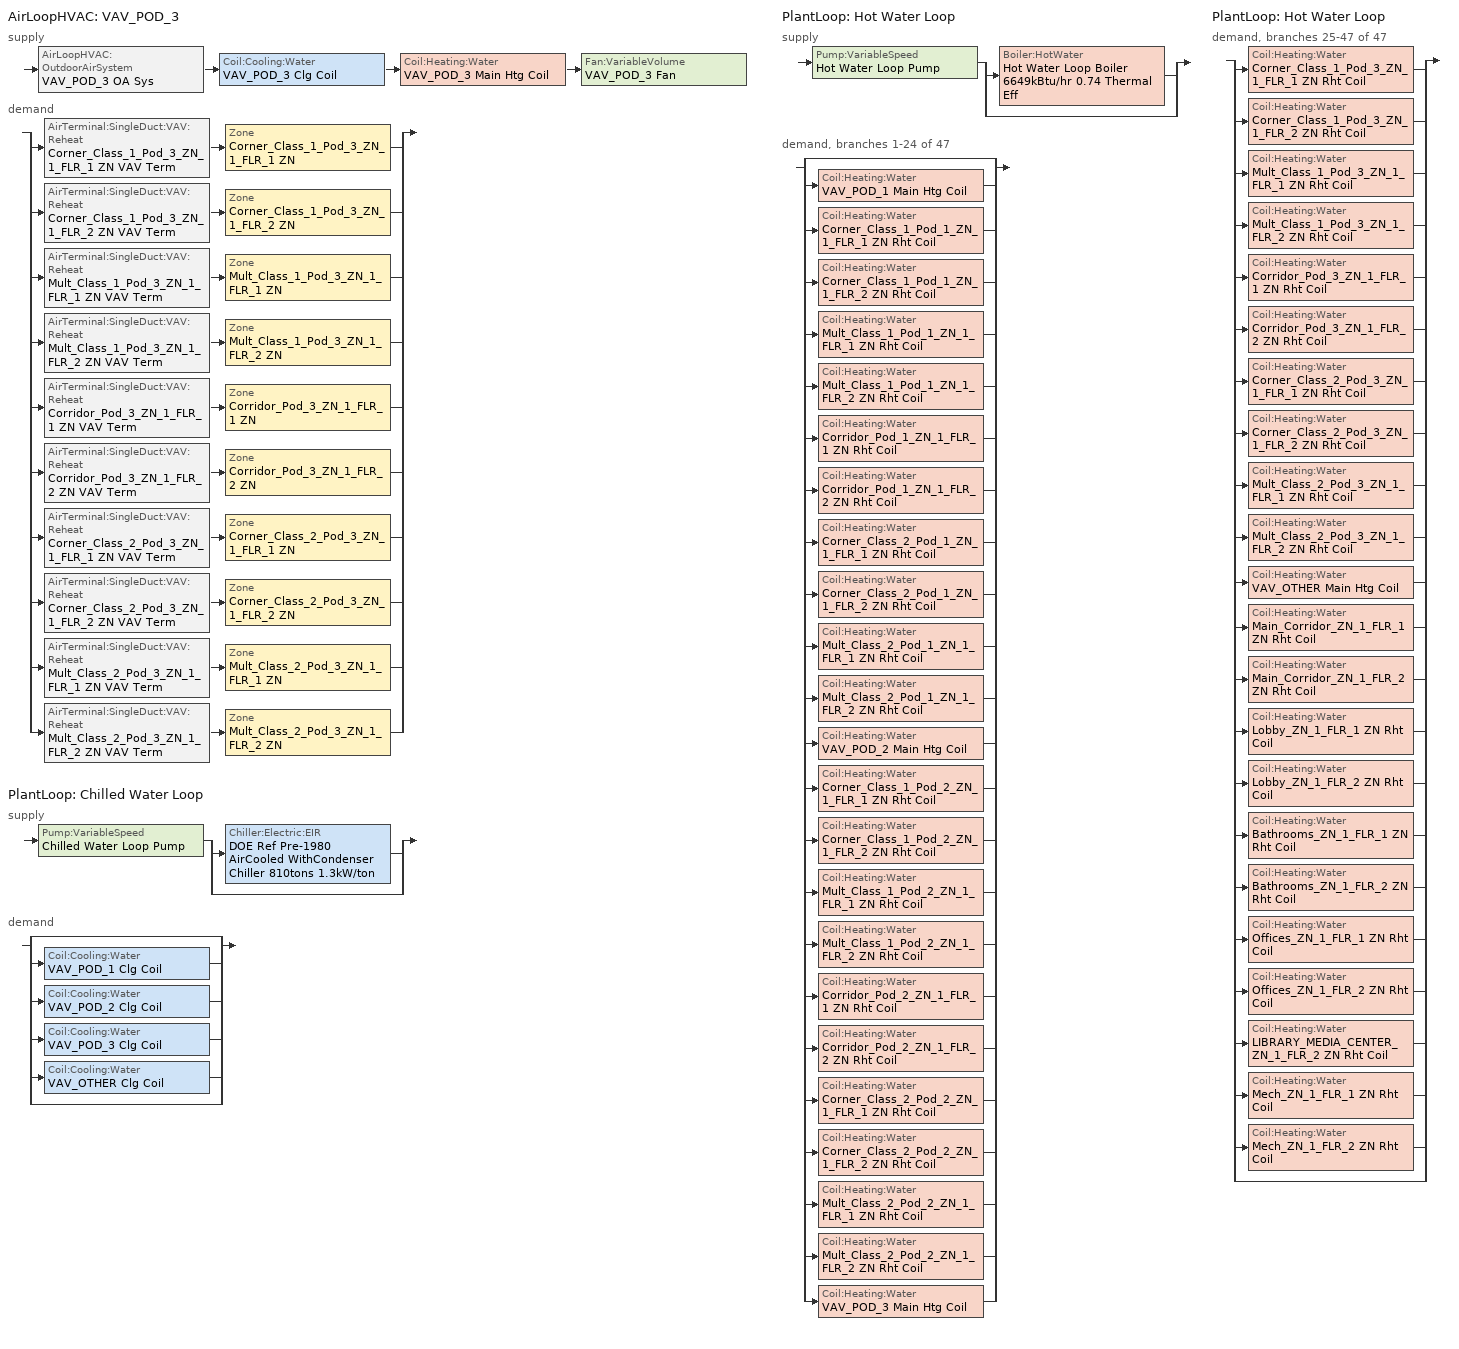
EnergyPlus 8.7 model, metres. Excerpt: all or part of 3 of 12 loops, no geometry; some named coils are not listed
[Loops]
AirLoopHVAC 'VAV_POD_3'
 supply: AirLoopHVAC:OutdoorAirSystem 'VAV_POD_3 OA Sys' > Coil:Cooling:Water 'VAV_POD_3 Clg Coil' > Coil:Heating:Water 'VAV_POD_3 Main Htg Coil' > Fan:VariableVolume 'VAV_POD_3 Fan'
 demand: split
  | AirTerminal:SingleDuct:VAV:Reheat 'Corner_Class_1_Pod_3_ZN_1_FLR_1 ZN VAV Term' > Zone 'Corner_Class_1_Pod_3_ZN_1_FLR_1 ZN'
  | AirTerminal:SingleDuct:VAV:Reheat 'Corner_Class_1_Pod_3_ZN_1_FLR_2 ZN VAV Term' > Zone 'Corner_Class_1_Pod_3_ZN_1_FLR_2 ZN'
  | AirTerminal:SingleDuct:VAV:Reheat 'Mult_Class_1_Pod_3_ZN_1_FLR_1 ZN VAV Term' > Zone 'Mult_Class_1_Pod_3_ZN_1_FLR_1 ZN'
  | AirTerminal:SingleDuct:VAV:Reheat 'Mult_Class_1_Pod_3_ZN_1_FLR_2 ZN VAV Term' > Zone 'Mult_Class_1_Pod_3_ZN_1_FLR_2 ZN'
  | AirTerminal:SingleDuct:VAV:Reheat 'Corridor_Pod_3_ZN_1_FLR_1 ZN VAV Term' > Zone 'Corridor_Pod_3_ZN_1_FLR_1 ZN'
  | AirTerminal:SingleDuct:VAV:Reheat 'Corridor_Pod_3_ZN_1_FLR_2 ZN VAV Term' > Zone 'Corridor_Pod_3_ZN_1_FLR_2 ZN'
  | AirTerminal:SingleDuct:VAV:Reheat 'Corner_Class_2_Pod_3_ZN_1_FLR_1 ZN VAV Term' > Zone 'Corner_Class_2_Pod_3_ZN_1_FLR_1 ZN'
  | AirTerminal:SingleDuct:VAV:Reheat 'Corner_Class_2_Pod_3_ZN_1_FLR_2 ZN VAV Term' > Zone 'Corner_Class_2_Pod_3_ZN_1_FLR_2 ZN'
  | AirTerminal:SingleDuct:VAV:Reheat 'Mult_Class_2_Pod_3_ZN_1_FLR_1 ZN VAV Term' > Zone 'Mult_Class_2_Pod_3_ZN_1_FLR_1 ZN'
  | AirTerminal:SingleDuct:VAV:Reheat 'Mult_Class_2_Pod_3_ZN_1_FLR_2 ZN VAV Term' > Zone 'Mult_Class_2_Pod_3_ZN_1_FLR_2 ZN'
PlantLoop 'Chilled Water Loop'
 supply: Pump:VariableSpeed 'Chilled Water Loop Pump' > split
  | Chiller:Electric:EIR 'DOE Ref Pre-1980 AirCooled WithCondenser  Chiller 810tons 1.3kW/ton'
  | bypass
 demand: split
  | bypass
  | Coil:Cooling:Water 'VAV_POD_1 Clg Coil'
  | Coil:Cooling:Water 'VAV_POD_2 Clg Coil'
  | Coil:Cooling:Water 'VAV_POD_3 Clg Coil'
  | Coil:Cooling:Water 'VAV_OTHER Clg Coil'
  | bypass
PlantLoop 'Hot Water Loop'
 supply: Pump:VariableSpeed 'Hot Water Loop Pump' > split
  | Boiler:HotWater 'Hot Water Loop Boiler 6649kBtu/hr 0.74 Thermal Eff'
  | bypass
 demand, branches 1-24 of 47: split
  | bypass
  | Coil:Heating:Water 'VAV_POD_1 Main Htg Coil'
  | Coil:Heating:Water 'Corner_Class_1_Pod_1_ZN_1_FLR_1 ZN Rht Coil'
  | Coil:Heating:Water 'Corner_Class_1_Pod_1_ZN_1_FLR_2 ZN Rht Coil'
  | Coil:Heating:Water 'Mult_Class_1_Pod_1_ZN_1_FLR_1 ZN Rht Coil'
  | Coil:Heating:Water 'Mult_Class_1_Pod_1_ZN_1_FLR_2 ZN Rht Coil'
  | Coil:Heating:Water 'Corridor_Pod_1_ZN_1_FLR_1 ZN Rht Coil'
  | Coil:Heating:Water 'Corridor_Pod_1_ZN_1_FLR_2 ZN Rht Coil'
  | Coil:Heating:Water 'Corner_Class_2_Pod_1_ZN_1_FLR_1 ZN Rht Coil'
  | Coil:Heating:Water 'Corner_Class_2_Pod_1_ZN_1_FLR_2 ZN Rht Coil'
  | Coil:Heating:Water 'Mult_Class_2_Pod_1_ZN_1_FLR_1 ZN Rht Coil'
  | Coil:Heating:Water 'Mult_Class_2_Pod_1_ZN_1_FLR_2 ZN Rht Coil'
  | Coil:Heating:Water 'VAV_POD_2 Main Htg Coil'
  | Coil:Heating:Water 'Corner_Class_1_Pod_2_ZN_1_FLR_1 ZN Rht Coil'
  | Coil:Heating:Water 'Corner_Class_1_Pod_2_ZN_1_FLR_2 ZN Rht Coil'
  | Coil:Heating:Water 'Mult_Class_1_Pod_2_ZN_1_FLR_1 ZN Rht Coil'
  | Coil:Heating:Water 'Mult_Class_1_Pod_2_ZN_1_FLR_2 ZN Rht Coil'
  | Coil:Heating:Water 'Corridor_Pod_2_ZN_1_FLR_1 ZN Rht Coil'
  | Coil:Heating:Water 'Corridor_Pod_2_ZN_1_FLR_2 ZN Rht Coil'
  | Coil:Heating:Water 'Corner_Class_2_Pod_2_ZN_1_FLR_1 ZN Rht Coil'
  | Coil:Heating:Water 'Corner_Class_2_Pod_2_ZN_1_FLR_2 ZN Rht Coil'
  | Coil:Heating:Water 'Mult_Class_2_Pod_2_ZN_1_FLR_1 ZN Rht Coil'
  | Coil:Heating:Water 'Mult_Class_2_Pod_2_ZN_1_FLR_2 ZN Rht Coil'
  | Coil:Heating:Water 'VAV_POD_3 Main Htg Coil'
PlantLoop 'Hot Water Loop'
 demand, branches 25-47 of 47: split
  | Coil:Heating:Water 'Corner_Class_1_Pod_3_ZN_1_FLR_1 ZN Rht Coil'
  | Coil:Heating:Water 'Corner_Class_1_Pod_3_ZN_1_FLR_2 ZN Rht Coil'
  | Coil:Heating:Water 'Mult_Class_1_Pod_3_ZN_1_FLR_1 ZN Rht Coil'
  | Coil:Heating:Water 'Mult_Class_1_Pod_3_ZN_1_FLR_2 ZN Rht Coil'
  | Coil:Heating:Water 'Corridor_Pod_3_ZN_1_FLR_1 ZN Rht Coil'
  | Coil:Heating:Water 'Corridor_Pod_3_ZN_1_FLR_2 ZN Rht Coil'
  | Coil:Heating:Water 'Corner_Class_2_Pod_3_ZN_1_FLR_1 ZN Rht Coil'
  | Coil:Heating:Water 'Corner_Class_2_Pod_3_ZN_1_FLR_2 ZN Rht Coil'
  | Coil:Heating:Water 'Mult_Class_2_Pod_3_ZN_1_FLR_1 ZN Rht Coil'
  | Coil:Heating:Water 'Mult_Class_2_Pod_3_ZN_1_FLR_2 ZN Rht Coil'
  | Coil:Heating:Water 'VAV_OTHER Main Htg Coil'
  | Coil:Heating:Water 'Main_Corridor_ZN_1_FLR_1 ZN Rht Coil'
  | Coil:Heating:Water 'Main_Corridor_ZN_1_FLR_2 ZN Rht Coil'
  | Coil:Heating:Water 'Lobby_ZN_1_FLR_1 ZN Rht Coil'
  | Coil:Heating:Water 'Lobby_ZN_1_FLR_2 ZN Rht Coil'
  | Coil:Heating:Water 'Bathrooms_ZN_1_FLR_1 ZN Rht Coil'
  | Coil:Heating:Water 'Bathrooms_ZN_1_FLR_2 ZN Rht Coil'
  | Coil:Heating:Water 'Offices_ZN_1_FLR_1 ZN Rht Coil'
  | Coil:Heating:Water 'Offices_ZN_1_FLR_2 ZN Rht Coil'
  | Coil:Heating:Water 'LIBRARY_MEDIA_CENTER_ZN_1_FLR_2 ZN Rht Coil'
  | Coil:Heating:Water 'Mech_ZN_1_FLR_1 ZN Rht Coil'
  | Coil:Heating:Water 'Mech_ZN_1_FLR_2 ZN Rht Coil'
  | bypass
[ZoneControl:Thermostat] Control Object Type 1=ThermostatSetpoint:DualSetpoint
Name | Zone or ZoneList | Control Type Schedule | Control Name 1
Corner_Class_1_Pod_3_ZN_1_FLR_1 ZN Thermostat | Corner_Class_1_Pod_3_ZN_1_FLR_1 ZN | Corner_Class_1_Pod_3_ZN_1_FLR_1 ZN Thermostat Schedule | Corner_Class_1_Pod_3_ZN_1_FLR_1 ZN Thermostat
Corner_Class_1_Pod_3_ZN_1_FLR_2 ZN Thermostat | Corner_Class_1_Pod_3_ZN_1_FLR_2 ZN | Corner_Class_1_Pod_3_ZN_1_FLR_2 ZN Thermostat Schedule | Corner_Class_1_Pod_3_ZN_1_FLR_2 ZN Thermostat
Corner_Class_2_Pod_3_ZN_1_FLR_1 ZN Thermostat | Corner_Class_2_Pod_3_ZN_1_FLR_1 ZN | Corner_Class_2_Pod_3_ZN_1_FLR_1 ZN Thermostat Schedule | Corner_Class_2_Pod_3_ZN_1_FLR_1 ZN Thermostat
Corner_Class_2_Pod_3_ZN_1_FLR_2 ZN Thermostat | Corner_Class_2_Pod_3_ZN_1_FLR_2 ZN | Corner_Class_2_Pod_3_ZN_1_FLR_2 ZN Thermostat Schedule | Corner_Class_2_Pod_3_ZN_1_FLR_2 ZN Thermostat
Corridor_Pod_3_ZN_1_FLR_1 ZN Thermostat | Corridor_Pod_3_ZN_1_FLR_1 ZN | Corridor_Pod_3_ZN_1_FLR_1 ZN Thermostat Schedule | Corridor_Pod_3_ZN_1_FLR_1 ZN Thermostat
Corridor_Pod_3_ZN_1_FLR_2 ZN Thermostat | Corridor_Pod_3_ZN_1_FLR_2 ZN | Corridor_Pod_3_ZN_1_FLR_2 ZN Thermostat Schedule | Corridor_Pod_3_ZN_1_FLR_2 ZN Thermostat
Mult_Class_1_Pod_3_ZN_1_FLR_1 ZN Thermostat | Mult_Class_1_Pod_3_ZN_1_FLR_1 ZN | Mult_Class_1_Pod_3_ZN_1_FLR_1 ZN Thermostat Schedule | Mult_Class_1_Pod_3_ZN_1_FLR_1 ZN Thermostat
Mult_Class_1_Pod_3_ZN_1_FLR_2 ZN Thermostat | Mult_Class_1_Pod_3_ZN_1_FLR_2 ZN | Mult_Class_1_Pod_3_ZN_1_FLR_2 ZN Thermostat Schedule | Mult_Class_1_Pod_3_ZN_1_FLR_2 ZN Thermostat
Mult_Class_2_Pod_3_ZN_1_FLR_1 ZN Thermostat | Mult_Class_2_Pod_3_ZN_1_FLR_1 ZN | Mult_Class_2_Pod_3_ZN_1_FLR_1 ZN Thermostat Schedule | Mult_Class_2_Pod_3_ZN_1_FLR_1 ZN Thermostat
Mult_Class_2_Pod_3_ZN_1_FLR_2 ZN Thermostat | Mult_Class_2_Pod_3_ZN_1_FLR_2 ZN | Mult_Class_2_Pod_3_ZN_1_FLR_2 ZN Thermostat Schedule | Mult_Class_2_Pod_3_ZN_1_FLR_2 ZN Thermostat
[ThermostatSetpoint:DualSetpoint]
Name | Heating Setpoint Temperature Schedule | Cooling Setpoint Temperature Schedule
Corner_Class_1_Pod_3_ZN_1_FLR_1 ZN Thermostat; Corner_Class_1_Pod_3_ZN_1_FLR_2 ZN Thermostat; Corner_Class_2_Pod_3_ZN_1_FLR_1 ZN Thermostat; Corner_Class_2_Pod_3_ZN_1_FLR_2 ZN Thermostat; Mult_Class_1_Pod_3_ZN_1_FLR_1 ZN Thermostat; Mult_Class_1_Pod_3_ZN_1_FLR_2 ZN Thermostat; Mult_Class_2_Pod_3_ZN_1_FLR_1 ZN Thermostat; Mult_Class_2_Pod_3_ZN_1_FLR_2 ZN Thermostat | SecondarySchool HtgSetp | SecondarySchool ClgSetp
Corridor_Pod_3_ZN_1_FLR_1 ZN Thermostat; Corridor_Pod_3_ZN_1_FLR_2 ZN Thermostat | SecondarySchool HtgSetp BathCorrMechKitchen | SecondarySchool ClgSetp BathCorrMechKitchen
[Zone equipment]
Corner_Class_1_Pod_3_ZN_1_FLR_1 ZN: Corner_Class_1_Pod_3_ZN_1_FLR_1 ZN VAV Term
Corner_Class_1_Pod_3_ZN_1_FLR_2 ZN: Corner_Class_1_Pod_3_ZN_1_FLR_2 ZN VAV Term
Corner_Class_2_Pod_3_ZN_1_FLR_1 ZN: Corner_Class_2_Pod_3_ZN_1_FLR_1 ZN VAV Term
Corner_Class_2_Pod_3_ZN_1_FLR_2 ZN: Corner_Class_2_Pod_3_ZN_1_FLR_2 ZN VAV Term
Corridor_Pod_3_ZN_1_FLR_1 ZN: Corridor_Pod_3_ZN_1_FLR_1 ZN VAV Term
Corridor_Pod_3_ZN_1_FLR_2 ZN: Corridor_Pod_3_ZN_1_FLR_2 ZN VAV Term
Mult_Class_1_Pod_3_ZN_1_FLR_1 ZN: Mult_Class_1_Pod_3_ZN_1_FLR_1 ZN VAV Term
Mult_Class_1_Pod_3_ZN_1_FLR_2 ZN: Mult_Class_1_Pod_3_ZN_1_FLR_2 ZN VAV Term
Mult_Class_2_Pod_3_ZN_1_FLR_1 ZN: Mult_Class_2_Pod_3_ZN_1_FLR_1 ZN VAV Term
Mult_Class_2_Pod_3_ZN_1_FLR_2 ZN: Mult_Class_2_Pod_3_ZN_1_FLR_2 ZN VAV Term
[Sizing:Zone] Zone Cooling Design Supply Air Temperature Input Method=SupplyAirTemperature; Zone Cooling Design Supply Air Temperature {C}=12.8; Zone Cooling Design Supply Air Temperature Difference {deltaC}=11.11; Zone Heating Design Supply Air Temperature Input Method=SupplyAirTemperature; Zone Heating Design Supply Air Temperature {C}=40; Zone Heating Design Supply Air Temperature Difference {deltaC}=11.11; Zone Cooling Design Supply Air Humidity Ratio {kgWater/kgDryAir}=0.0085; Zone Heating Design Supply Air Humidity Ratio {kgWater/kgDryAir}=0.008; Cooling Design Air Flow Method=DesignDay; Cooling Design Air Flow Rate {m3/s}=0; Cooling Minimum Air Flow per Zone Floor Area {m3/s-m2}=0.000762; Cooling Minimum Air Flow {m3/s}=0; Cooling Minimum Air Flow Fraction=0; Heating Design Air Flow Method=DesignDay; Heating Design Air Flow Rate {m3/s}=0; Heating Maximum Air Flow per Zone Floor Area {m3/s-m2}=0.002032; Heating Maximum Air Flow {m3/s}=0.141576; Heating Maximum Air Flow Fraction=0.3; Account for Dedicated Outdoor Air System=No
Name | Design Specification Outdoor Air Object | Design Specification Zone Air Distribution Object
Corner_Class_1_Pod_3_ZN_1_FLR_1 ZN | DOE Ref Pre-1980 - SecSchl - Classroom Ventilation | Corner_Class_1_Pod_3_ZN_1_FLR_1 ZN Design Spec Zone Air Dist
Corner_Class_1_Pod_3_ZN_1_FLR_2 ZN | DOE Ref Pre-1980 - SecSchl - Classroom Ventilation | Corner_Class_1_Pod_3_ZN_1_FLR_2 ZN Design Spec Zone Air Dist
Corner_Class_2_Pod_3_ZN_1_FLR_1 ZN | DOE Ref Pre-1980 - SecSchl - Classroom Ventilation | Corner_Class_2_Pod_3_ZN_1_FLR_1 ZN Design Spec Zone Air Dist
Corner_Class_2_Pod_3_ZN_1_FLR_2 ZN | DOE Ref Pre-1980 - SecSchl - Classroom Ventilation | Corner_Class_2_Pod_3_ZN_1_FLR_2 ZN Design Spec Zone Air Dist
Corridor_Pod_3_ZN_1_FLR_1 ZN | DOE Ref Pre-1980 - SecSchl - Corridor Ventilation | Corridor_Pod_3_ZN_1_FLR_1 ZN Design Spec Zone Air Dist
Corridor_Pod_3_ZN_1_FLR_2 ZN | DOE Ref Pre-1980 - SecSchl - Corridor Ventilation | Corridor_Pod_3_ZN_1_FLR_2 ZN Design Spec Zone Air Dist
Mult_Class_1_Pod_3_ZN_1_FLR_1 ZN | DOE Ref Pre-1980 - SecSchl - Classroom Ventilation | Mult_Class_1_Pod_3_ZN_1_FLR_1 ZN Design Spec Zone Air Dist
Mult_Class_1_Pod_3_ZN_1_FLR_2 ZN | DOE Ref Pre-1980 - SecSchl - Classroom Ventilation | Mult_Class_1_Pod_3_ZN_1_FLR_2 ZN Design Spec Zone Air Dist
Mult_Class_2_Pod_3_ZN_1_FLR_1 ZN | DOE Ref Pre-1980 - SecSchl - Classroom Ventilation | Mult_Class_2_Pod_3_ZN_1_FLR_1 ZN Design Spec Zone Air Dist
Mult_Class_2_Pod_3_ZN_1_FLR_2 ZN | DOE Ref Pre-1980 - SecSchl - Classroom Ventilation | Mult_Class_2_Pod_3_ZN_1_FLR_2 ZN Design Spec Zone Air Dist
[DesignSpecification:ZoneAirDistribution] Zone Air Distribution Effectiveness in Cooling Mode=1; Zone Air Distribution Effectiveness in Heating Mode=1
Corner_Class_1_Pod_3_ZN_1_FLR_1 ZN Design Spec Zone Air Dist; Corner_Class_1_Pod_3_ZN_1_FLR_2 ZN Design Spec Zone Air Dist; Corner_Class_2_Pod_3_ZN_1_FLR_1 ZN Design Spec Zone Air Dist; Corner_Class_2_Pod_3_ZN_1_FLR_2 ZN Design Spec Zone Air Dist; Corridor_Pod_3_ZN_1_FLR_1 ZN Design Spec Zone Air Dist; Corridor_Pod_3_ZN_1_FLR_2 ZN Design Spec Zone Air Dist; Mult_Class_1_Pod_3_ZN_1_FLR_1 ZN Design Spec Zone Air Dist; Mult_Class_1_Pod_3_ZN_1_FLR_2 ZN Design Spec Zone Air Dist; Mult_Class_2_Pod_3_ZN_1_FLR_1 ZN Design Spec Zone Air Dist; Mult_Class_2_Pod_3_ZN_1_FLR_2 ZN Design Spec Zone Air Dist
[Controller:MechanicalVentilation]
VAV_POD_3 Vent Controller: Availability Schedule=SecondarySchool VAV OA Damper; Demand Controlled Ventilation=No; System Outdoor Air Method=ZoneSum; Zone Name 1=Corner_Class_1_Pod_3_ZN_1_FLR_1 ZN; Design Specification Outdoor Air Object Name 1=DOE Ref Pre-1980 - SecSchl - Classroom Ventilation; Design Specification Zone Air Distribution Object Name 1=Corner_Class_1_Pod_3_ZN_1_FLR_1 ZN Design Spec Zone Air Dist; Zone Name 2=Corner_Class_1_Pod_3_ZN_1_FLR_2 ZN; Design Specification Outdoor Air Object Name 2=DOE Ref Pre-1980 - SecSchl - Classroom Ventilation; Design Specification Zone Air Distribution Object Name 2=Corner_Class_1_Pod_3_ZN_1_FLR_2 ZN Design Spec Zone Air Dist; Zone Name 3=Corner_Class_2_Pod_3_ZN_1_FLR_1 ZN; Design Specification Outdoor Air Object Name 3=DOE Ref Pre-1980 - SecSchl - Classroom Ventilation; Design Specification Zone Air Distribution Object Name 3=Corner_Class_2_Pod_3_ZN_1_FLR_1 ZN Design Spec Zone Air Dist; Zone Name 4=Corner_Class_2_Pod_3_ZN_1_FLR_2 ZN; Design Specification Outdoor Air Object Name 4=DOE Ref Pre-1980 - SecSchl - Classroom Ventilation; Design Specification Zone Air Distribution Object Name 4=Corner_Class_2_Pod_3_ZN_1_FLR_2 ZN Design Spec Zone Air Dist; Zone Name 5=Corridor_Pod_3_ZN_1_FLR_1 ZN; Design Specification Outdoor Air Object Name 5=DOE Ref Pre-1980 - SecSchl - Corridor Ventilation; Design Specification Zone Air Distribution Object Name 5=Corridor_Pod_3_ZN_1_FLR_1 ZN Design Spec Zone Air Dist; Zone Name 6=Corridor_Pod_3_ZN_1_FLR_2 ZN; Design Specification Outdoor Air Object Name 6=DOE Ref Pre-1980 - SecSchl - Corridor Ventilation; Design Specification Zone Air Distribution Object Name 6=Corridor_Pod_3_ZN_1_FLR_2 ZN Design Spec Zone Air Dist; Zone Name 7=Mult_Class_1_Pod_3_ZN_1_FLR_1 ZN; Design Specification Outdoor Air Object Name 7=DOE Ref Pre-1980 - SecSchl - Classroom Ventilation; Design Specification Zone Air Distribution Object Name 7=Mult_Class_1_Pod_3_ZN_1_FLR_1 ZN Design Spec Zone Air Dist; Zone Name 8=Mult_Class_1_Pod_3_ZN_1_FLR_2 ZN; Design Specification Outdoor Air Object Name 8=DOE Ref Pre-1980 - SecSchl - Classroom Ventilation; Design Specification Zone Air Distribution Object Name 8=Mult_Class_1_Pod_3_ZN_1_FLR_2 ZN Design Spec Zone Air Dist; Zone Name 9=Mult_Class_2_Pod_3_ZN_1_FLR_1 ZN; Design Specification Outdoor Air Object Name 9=DOE Ref Pre-1980 - SecSchl - Classroom Ventilation; Design Specification Zone Air Distribution Object Name 9=Mult_Class_2_Pod_3_ZN_1_FLR_1 ZN Design Spec Zone Air Dist; Zone Name 10=Mult_Class_2_Pod_3_ZN_1_FLR_2 ZN; Design Specification Outdoor Air Object Name 10=DOE Ref Pre-1980 - SecSchl - Classroom Ventilation; Design Specification Zone Air Distribution Object Name 10=Mult_Class_2_Pod_3_ZN_1_FLR_2 ZN Design Spec Zone Air Dist
[DesignSpecification:OutdoorAir] Outdoor Air Method=Sum; Outdoor Air Flow per Zone {m3/s}=0; Outdoor Air Flow Air Changes per Hour {1/hr}=0
Name | Outdoor Air Flow per Person {m3/s-person} | Outdoor Air Flow per Zone Floor Area {m3/s-m2}
DOE Ref Pre-1980 - SecSchl - Classroom Ventilation | 0.00799951 | 0
DOE Ref Pre-1980 - SecSchl - Corridor Ventilation | 0 | 0.000508
[AirTerminal:SingleDuct:VAV:Reheat] Availability Schedule=Always On Discrete; Maximum Air Flow Rate {m3/s}=Autosize; Zone Minimum Air Flow Input Method=Constant; Fixed Minimum Air Flow Rate {m3/s}=0; Maximum Hot Water or Steam Flow Rate {m3/s}=Autosize; Minimum Hot Water or Steam Flow Rate {m3/s}=0; Convergence Tolerance=0.001; Damper Heating Action=Normal; Maximum Flow per Zone Floor Area During Reheat {m3/s-m2}=0; Maximum Flow Fraction During Reheat=0.5; Maximum Reheat Air Temperature {C}=40
Name | Constant Minimum Air Flow Fraction | Reheat Coil
Corner_Class_1_Pod_3_ZN_1_FLR_1 ZN VAV Term | 0.7 | Corner_Class_1_Pod_3_ZN_1_FLR_1 ZN Rht Coil
Corner_Class_1_Pod_3_ZN_1_FLR_2 ZN VAV Term | 0.7 | Corner_Class_1_Pod_3_ZN_1_FLR_2 ZN Rht Coil
Corner_Class_2_Pod_3_ZN_1_FLR_1 ZN VAV Term | 0.7 | Corner_Class_2_Pod_3_ZN_1_FLR_1 ZN Rht Coil
Corner_Class_2_Pod_3_ZN_1_FLR_2 ZN VAV Term | 0.7 | Corner_Class_2_Pod_3_ZN_1_FLR_2 ZN Rht Coil
Corridor_Pod_3_ZN_1_FLR_1 ZN VAV Term | 0.300452 | Corridor_Pod_3_ZN_1_FLR_1 ZN Rht Coil
Corridor_Pod_3_ZN_1_FLR_2 ZN VAV Term | 0.3 | Corridor_Pod_3_ZN_1_FLR_2 ZN Rht Coil
Mult_Class_1_Pod_3_ZN_1_FLR_1 ZN VAV Term | 0.7 | Mult_Class_1_Pod_3_ZN_1_FLR_1 ZN Rht Coil
Mult_Class_1_Pod_3_ZN_1_FLR_2 ZN VAV Term | 0.7 | Mult_Class_1_Pod_3_ZN_1_FLR_2 ZN Rht Coil
Mult_Class_2_Pod_3_ZN_1_FLR_1 ZN VAV Term | 0.7 | Mult_Class_2_Pod_3_ZN_1_FLR_1 ZN Rht Coil
Mult_Class_2_Pod_3_ZN_1_FLR_2 ZN VAV Term | 0.7 | Mult_Class_2_Pod_3_ZN_1_FLR_2 ZN Rht Coil
[Coil:Heating:Water] Availability Schedule=Always On Discrete; U-Factor Times Area Value {W/K}=Autosize; Maximum Water Flow Rate {m3/s}=Autosize; Performance Input Method=UFactorTimesAreaAndDesignWaterFlowRate; Rated Capacity {W}=Autosize; Rated Inlet Water Temperature {C}=82.2222; Rated Outlet Water Temperature {C}=71.1111; Rated Ratio for Air and Water Convection=0.5
Name | Rated Inlet Air Temperature {C} | Rated Outlet Air Temperature {C}
Bathrooms_ZN_1_FLR_1 ZN Rht Coil; Bathrooms_ZN_1_FLR_2 ZN Rht Coil; Corner_Class_1_Pod_1_ZN_1_FLR_1 ZN Rht Coil; Corner_Class_1_Pod_1_ZN_1_FLR_2 ZN Rht Coil; Corner_Class_1_Pod_2_ZN_1_FLR_1 ZN Rht Coil; Corner_Class_1_Pod_2_ZN_1_FLR_2 ZN Rht Coil; Corner_Class_1_Pod_3_ZN_1_FLR_1 ZN Rht Coil; Corner_Class_1_Pod_3_ZN_1_FLR_2 ZN Rht Coil; Corner_Class_2_Pod_1_ZN_1_FLR_1 ZN Rht Coil; Corner_Class_2_Pod_1_ZN_1_FLR_2 ZN Rht Coil; Corner_Class_2_Pod_2_ZN_1_FLR_1 ZN Rht Coil; Corner_Class_2_Pod_2_ZN_1_FLR_2 ZN Rht Coil; Corner_Class_2_Pod_3_ZN_1_FLR_1 ZN Rht Coil; Corner_Class_2_Pod_3_ZN_1_FLR_2 ZN Rht Coil; Corridor_Pod_1_ZN_1_FLR_1 ZN Rht Coil; Corridor_Pod_1_ZN_1_FLR_2 ZN Rht Coil; Corridor_Pod_2_ZN_1_FLR_1 ZN Rht Coil; Corridor_Pod_2_ZN_1_FLR_2 ZN Rht Coil; Corridor_Pod_3_ZN_1_FLR_1 ZN Rht Coil; Corridor_Pod_3_ZN_1_FLR_2 ZN Rht Coil; LIBRARY_MEDIA_CENTER_ZN_1_FLR_2 ZN Rht Coil; Lobby_ZN_1_FLR_1 ZN Rht Coil; Lobby_ZN_1_FLR_2 ZN Rht Coil; Main_Corridor_ZN_1_FLR_1 ZN Rht Coil; Main_Corridor_ZN_1_FLR_2 ZN Rht Coil; Mech_ZN_1_FLR_1 ZN Rht Coil; Mech_ZN_1_FLR_2 ZN Rht Coil; Mult_Class_1_Pod_1_ZN_1_FLR_1 ZN Rht Coil; Mult_Class_1_Pod_1_ZN_1_FLR_2 ZN Rht Coil; Mult_Class_1_Pod_2_ZN_1_FLR_1 ZN Rht Coil; Mult_Class_1_Pod_2_ZN_1_FLR_2 ZN Rht Coil; Mult_Class_1_Pod_3_ZN_1_FLR_1 ZN Rht Coil; Mult_Class_1_Pod_3_ZN_1_FLR_2 ZN Rht Coil; Mult_Class_2_Pod_1_ZN_1_FLR_1 ZN Rht Coil; Mult_Class_2_Pod_1_ZN_1_FLR_2 ZN Rht Coil; Mult_Class_2_Pod_2_ZN_1_FLR_1 ZN Rht Coil; Mult_Class_2_Pod_2_ZN_1_FLR_2 ZN Rht Coil; Mult_Class_2_Pod_3_ZN_1_FLR_1 ZN Rht Coil; Mult_Class_2_Pod_3_ZN_1_FLR_2 ZN Rht Coil; Offices_ZN_1_FLR_1 ZN Rht Coil; Offices_ZN_1_FLR_2 ZN Rht Coil | 12.8 | 40
VAV_POD_3 Main Htg Coil | 7 | 12.8
[AirLoopHVAC]
VAV_POD_3: Design Supply Air Flow Rate {m3/s}=AutoSize
[Sizing:System]
VAV_POD_3: Type of Load to Size On=Sensible; Design Outdoor Air Flow Rate {m3/s}=8.21949; Central Heating Maximum System Air Flow Ratio=0.3; Preheat Design Temperature {C}=7; Preheat Design Humidity Ratio {kgWater/kgDryAir}=0.008; Precool Design Temperature {C}=12.8; Precool Design Humidity Ratio {kgWater/kgDryAir}=0.008; Central Cooling Design Supply Air Temperature {C}=12.8; Central Heating Design Supply Air Temperature {C}=12.8; Type of Zone Sum to Use=Coincident; 100% Outdoor Air in Cooling=No; 100% Outdoor Air in Heating=No; Central Cooling Design Supply Air Humidity Ratio {kgWater/kgDryAir}=0.0085; Central Heating Design Supply Air Humidity Ratio {kgWater/kgDryAir}=0.008; Cooling Supply Air Flow Rate Method=DesignDay; Cooling Supply Air Flow Rate {m3/s}=0; Cooling Supply Air Flow Rate Per Floor Area {m3/s-m2}=0.00996765; Cooling Fraction of Autosized Cooling Supply Air Flow Rate=1; Cooling Supply Air Flow Rate Per Unit Cooling Capacity {m3/s-W}=3.94755e-05; Heating Supply Air Flow Rate Method=DesignDay; Heating Supply Air Flow Rate {m3/s}=0; Heating Supply Air Flow Rate Per Floor Area {m3/s-m2}=0.00996765; Heating Fraction of Autosized Heating Supply Air Flow Rate=1; Heating Fraction of Autosized Cooling Supply Air Flow Rate=1; Heating Supply Air Flow Rate Per Unit Heating Capacity {m3/s-W}=3.15882e-05; System Outdoor Air Method=ZoneSum; Zone Maximum Outdoor Air Fraction=1; Cooling Design Capacity Method=CoolingDesignCapacity; Cooling Design Capacity {W}=Autosize; Cooling Design Capacity Per Floor Area {W/m2}=234.7; Fraction of Autosized Cooling Design Capacity=1; Heating Design Capacity Method=HeatingDesignCapacity; Heating Design Capacity {W}=Autosize; Heating Design Capacity Per Floor Area {W/m2}=157; Fraction of Autosized Heating Design Capacity=1; Central Cooling Capacity Control Method=OnOff
[Controller:OutdoorAir]
VAV_POD_3 OA Controller: Minimum Outdoor Air Flow Rate {m3/s}=Autosize; Maximum Outdoor Air Flow Rate {m3/s}=Autosize; Economizer Control Type=NoEconomizer; Economizer Control Action Type=ModulateFlow; Economizer Maximum Limit Dry-Bulb Temperature {C}=28; Economizer Maximum Limit Enthalpy {J/kg}=64000; Economizer Minimum Limit Dry-Bulb Temperature {C}=-100; Lockout Type=LockoutWithCompressor; Minimum Limit Type=FixedMinimum; Minimum Outdoor Air Schedule=SecondarySchool VAV OA Damper; Mechanical Ventilation Controller=VAV_POD_3 Vent Controller; High Humidity Control=No; Control High Indoor Humidity Based on Outdoor Humidity Ratio=Yes; Heat Recovery Bypass Control Type=BypassWhenOAFlowGreaterThanMinimum
[SetpointManager:MixedAir] Control Variable=Temperature
Node 214 OS Default SPM; Node 209 OS Default SPM; Node 206 OS Default SPM
[Controller:WaterCoil] Control Variable=Temperature; Actuator Variable=Flow; Maximum Actuated Flow {m3/s}=Autosize; Minimum Actuated Flow {m3/s}=0
Name | Action | Controller Convergence Tolerance {deltaC}
VAV_POD_3 Clg Coil Controller | Reverse | Autosize
VAV_POD_3 Main Htg Coil Controller | Normal | 0.0001
[Coil:Cooling:Water]
VAV_POD_3 Clg Coil: Availability Schedule=Always On Discrete; Design Water Flow Rate {m3/s}=Autosize; Design Air Flow Rate {m3/s}=Autosize; Design Inlet Water Temperature {C}=Autosize; Design Inlet Air Temperature {C}=Autosize; Design Outlet Air Temperature {C}=Autosize; Design Inlet Air Humidity Ratio {kgWater/kgDryAir}=Autosize; Design Outlet Air Humidity Ratio {kgWater/kgDryAir}=Autosize; Type of Analysis=SimpleAnalysis; Heat Exchanger Configuration=CrossFlow
[Fan:VariableVolume]
VAV_POD_3 Fan: Availability Schedule=SecondarySchool VAV Operation; Fan Total Efficiency=0.6084; Pressure Rise {Pa}=1389.92; Maximum Flow Rate {m3/s}=AutoSize; Fan Power Minimum Flow Rate Input Method=fraction; Fan Power Minimum Flow Fraction=0.25; Fan Power Minimum Air Flow Rate {m3/s}=0; Motor Efficiency=0.936; Motor In Airstream Fraction=1; Fan Power Coefficient 1=0.0407599; Fan Power Coefficient 2=0.088045; Fan Power Coefficient 3=-0.0729261; Fan Power Coefficient 4=0.94374; Fan Power Coefficient 5=0
[SetpointManager:Scheduled] Control Variable=Temperature
Name | Schedule
10 Zone VAV supply air setpoint manager 2 | Supply Air Temp - 55.04F 2
Chilled water loop setpoint manager | Chilled Water Loop Temp - 44F
Hot water loop setpoint manager | Hot Water Loop Temp - 180F
[PlantLoop] Fluid Type=Water; Maximum Loop Flow Rate {m3/s}=Autosize; Minimum Loop Flow Rate {m3/s}=0; Plant Loop Volume {m3}=Autocalculate; Load Distribution Scheme=Optimal; Plant Loop Demand Calculation Scheme=SingleSetpoint
Name | Plant Equipment Operation Scheme | Maximum Loop Temperature {C} | Minimum Loop Temperature {C}
Chilled Water Loop | Chilled Water Loop Operation Schemes | 98 | 1
Hot Water Loop | Hot Water Loop Operation Schemes | 100 | 10
[Sizing:Plant] Sizing Option=NonCoincident; Zone Timesteps in Averaging Window=1; Coincident Sizing Factor Mode=None
Name | Loop Type | Design Loop Exit Temperature {C} | Loop Design Temperature Difference {deltaC}
Chilled Water Loop | Cooling | 6.66667 | 5.61111
Hot Water Loop | Heating | 82.2222 | 11.1111
[Pump:VariableSpeed] Design Maximum Flow Rate {m3/s}=Autosize; Design Pump Head {Pa}=179344; Design Power Consumption {W}=Autosize; Motor Efficiency=0.9; Fraction of Motor Inefficiencies to Fluid Stream=0; Coefficient 1 of the Part Load Performance Curve=0; Coefficient 2 of the Part Load Performance Curve=1; Coefficient 3 of the Part Load Performance Curve=0; Coefficient 4 of the Part Load Performance Curve=0; Design Minimum Flow Rate {m3/s}=0; Pump Control Type=Intermittent
Chilled Water Loop Pump; Hot Water Loop Pump
[Chiller:Electric:EIR]
DOE Ref Pre-1980 AirCooled WithCondenser  Chiller 810tons 1.3kW/ton: Reference Capacity {W}=Autosize; Reference COP {W/W}=2.64039; Reference Leaving Chilled Water Temperature {C}=6.66667; Reference Entering Condenser Fluid Temperature {C}=35; Reference Chilled Water Flow Rate {m3/s}=Autosize; Reference Condenser Fluid Flow Rate {m3/s}=Autosize; Cooling Capacity Function of Temperature Curve=Curve Biquadratic 1; Electric Input to Cooling Output Ratio Function of Temperature Curve=Curve Biquadratic 2; Electric Input to Cooling Output Ratio Function of Part Load Ratio Curve=Curve Quadratic 1; Minimum Part Load Ratio=0.15; Maximum Part Load Ratio=1; Optimum Part Load Ratio=1; Minimum Unloading Ratio=0.25; Condenser Type=AirCooled; Condenser Fan Power Ratio {W/W}=0; Fraction of Compressor Electric Consumption Rejected by Condenser=1; Leaving Chilled Water Lower Temperature Limit {C}=2.22222; Chiller Flow Mode=ConstantFlow; Sizing Factor=1
[PlantEquipmentOperationSchemes] Control Scheme Schedule Name 1=Always On Discrete
Name | Control Scheme Object Type 1 | Control Scheme Name 1
Chilled Water Loop Operation Schemes | PlantEquipmentOperation:CoolingLoad | Chilled Water Loop Cooling Operation Scheme
Hot Water Loop Operation Schemes | PlantEquipmentOperation:HeatingLoad | Hot Water Loop Heating Operation Scheme
[PlantEquipmentOperation:CoolingLoad]
Chilled Water Loop Cooling Operation Scheme: Load Range Lower Limit 1 {W}=0; Load Range Upper Limit 1 {W}=1000000000; Range Equipment List Name 1=Chilled Water Loop Cooling Equipment List
[PlantEquipmentList]
Chilled Water Loop Cooling Equipment List: Chiller:Electric:EIR, DOE Ref Pre-1980 AirCooled WithCondenser  Chiller 810tons 1.3kW/ton
Hot Water Loop Heating Equipment List: Boiler:HotWater, Hot Water Loop Boiler 6649kBtu/hr 0.74 Thermal Eff
[Boiler:HotWater]
Hot Water Loop Boiler 6649kBtu/hr 0.74 Thermal Eff: Fuel Type=NaturalGas; Nominal Capacity {W}=Autosize; Nominal Thermal Efficiency=0.74; Efficiency Curve Temperature Evaluation Variable=LeavingBoiler; Normalized Boiler Efficiency Curve=Boiler Constant Efficiency Curve; Design Water Outlet Temperature {C}=82.2222; Design Water Flow Rate {m3/s}=Autosize; Minimum Part Load Ratio=0; Maximum Part Load Ratio=1.2; Optimum Part Load Ratio=1; Water Outlet Upper Temperature Limit {C}=95; Boiler Flow Mode=LeavingSetpointModulated; Parasitic Electric Load {W}=0; Sizing Factor=1
[PlantEquipmentOperation:HeatingLoad]
Hot Water Loop Heating Operation Scheme: Load Range Lower Limit 1 {W}=0; Load Range Upper Limit 1 {W}=1000000000; Range Equipment List Name 1=Hot Water Loop Heating Equipment List
[Schedule:Compact]
Corner_Class_1_Pod_3_ZN_1_FLR_1 ZN Thermostat Schedule; Corner_Class_1_Pod_3_ZN_1_FLR_2 ZN Thermostat Schedule; Corner_Class_2_Pod_3_ZN_1_FLR_1 ZN Thermostat Schedule; Corner_Class_2_Pod_3_ZN_1_FLR_2 ZN Thermostat Schedule; Corridor_Pod_3_ZN_1_FLR_1 ZN Thermostat Schedule; Corridor_Pod_3_ZN_1_FLR_2 ZN Thermostat Schedule; Mult_Class_1_Pod_3_ZN_1_FLR_1 ZN Thermostat Schedule; Mult_Class_1_Pod_3_ZN_1_FLR_2 ZN Thermostat Schedule; Mult_Class_2_Pod_3_ZN_1_FLR_1 ZN Thermostat Schedule; Mult_Class_2_Pod_3_ZN_1_FLR_2 ZN Thermostat Schedule: Through: 12/31, For: AllDays, Until: 24:00, 4
[Schedule:Day:Interval]
SecondarySchool HtgSetp Default; SecondarySchool HtgSetp Wknd|Wkdy Day 1; SecondarySchool HtgSetp BathCorrMechKitchen Winter Design Day: No, 06:00, 16, 21:00, 21, 24:00, 16
SecondarySchool HtgSetp Wknd|Wkdy Day: No, 07:00, 16, 18:00, 21, 24:00, 16
SecondarySchool HtgSetp Summer Design Day; SecondarySchool HtgSetp BathCorrMechKitchen Default; SecondarySchool HtgSetp BathCorrMechKitchen Summer Design Day: No, 24:00, 16
SecondarySchool HtgSetp Winter Design Day: No, 24:00, 21
SecondarySchool ClgSetp Default; SecondarySchool ClgSetp Wknd|Wkdy Day 1; SecondarySchool ClgSetp BathCorrMechKitchen Summer Design Day: No, 06:00, 27, 21:00, 24, 24:00, 27
SecondarySchool ClgSetp Wknd|Wkdy Day: No, 07:00, 27, 18:00, 24, 24:00, 27
SecondarySchool ClgSetp Summer Design Day: No, 24:00, 24
SecondarySchool ClgSetp Winter Design Day; SecondarySchool ClgSetp BathCorrMechKitchen Default; SecondarySchool ClgSetp BathCorrMechKitchen Winter Design Day: No, 24:00, 27
SecondarySchool VAV OA Damper Sat|Sun|WntrDsn Day; SecondarySchool VAV OA Damper Winter Design Day; SecondarySchool VAV Operation Sun Day: No, 24:00, 0
SecondarySchool VAV OA Damper Default; SecondarySchool VAV OA Damper Summer Design Day; SecondarySchool VAV Operation Default; SecondarySchool VAV Operation Summer Design Day: No, 06:00, 0, 22:00, 1, 24:00, 0
Chilled Water Loop Temp - 44F Default: No, 24:00, 6.66667
Hot Water Loop Temp - 180F Default: No, 24:00, 82.2222
SecondarySchool VAV Operation Sat|WntrDsn Day; SecondarySchool VAV Operation Winter Design Day: No, 06:00, 0, 18:00, 1, 24:00, 0
Supply Air Temp - 55.04F Default 2: No, 24:00, 12.8
[Schedule:Week:Daily]
Schedule:Week:Daily {8e543d5c-4078-4efb-b195-79586ec9e7d0}: SecondarySchool HtgSetp Default, SecondarySchool HtgSetp Default, SecondarySchool HtgSetp Default, SecondarySchool HtgSetp Default, SecondarySchool HtgSetp Default, SecondarySchool HtgSetp Default, SecondarySchool HtgSetp Default, SecondarySchool HtgSetp Default, SecondarySchool HtgSetp Summer Design Day, SecondarySchool HtgSetp Winter Design Day, SecondarySchool HtgSetp Default, SecondarySchool HtgSetp Default
Schedule:Week:Daily {bd4fefb1-7d90-490e-b852-9dc898752f75}: SecondarySchool HtgSetp Default, SecondarySchool HtgSetp Default, SecondarySchool HtgSetp Default, SecondarySchool HtgSetp Default, SecondarySchool HtgSetp Default, SecondarySchool HtgSetp Default, SecondarySchool HtgSetp Wknd|Wkdy Day, SecondarySchool HtgSetp Default, SecondarySchool HtgSetp Summer Design Day, SecondarySchool HtgSetp Winter Design Day, SecondarySchool HtgSetp Default, SecondarySchool HtgSetp Default
Schedule:Week:Daily {a4f5a270-66fb-47a1-8cc0-a725a9085c8f}: SecondarySchool HtgSetp Wknd|Wkdy Day, SecondarySchool HtgSetp Wknd|Wkdy Day, SecondarySchool HtgSetp Wknd|Wkdy Day, SecondarySchool HtgSetp Wknd|Wkdy Day, SecondarySchool HtgSetp Wknd|Wkdy Day, SecondarySchool HtgSetp Wknd|Wkdy Day, SecondarySchool HtgSetp Wknd|Wkdy Day, SecondarySchool HtgSetp Default, SecondarySchool HtgSetp Summer Design Day, SecondarySchool HtgSetp Winter Design Day, SecondarySchool HtgSetp Default, SecondarySchool HtgSetp Default
Schedule:Week:Daily {8efc2946-d8e5-4f8b-864f-ad41bbdbe491}: SecondarySchool HtgSetp Wknd|Wkdy Day, SecondarySchool HtgSetp Wknd|Wkdy Day, SecondarySchool HtgSetp Wknd|Wkdy Day, SecondarySchool HtgSetp Wknd|Wkdy Day, SecondarySchool HtgSetp Wknd|Wkdy Day, SecondarySchool HtgSetp Wknd|Wkdy Day 1, SecondarySchool HtgSetp Wknd|Wkdy Day 1, SecondarySchool HtgSetp Default, SecondarySchool HtgSetp Summer Design Day, SecondarySchool HtgSetp Winter Design Day, SecondarySchool HtgSetp Default, SecondarySchool HtgSetp Default
Schedule:Week:Daily {9ff7cbc8-8658-4d6b-9a91-5a1d4491ac16}: SecondarySchool HtgSetp Wknd|Wkdy Day 1, SecondarySchool HtgSetp Wknd|Wkdy Day 1, SecondarySchool HtgSetp Wknd|Wkdy Day 1, SecondarySchool HtgSetp Wknd|Wkdy Day 1, SecondarySchool HtgSetp Wknd|Wkdy Day 1, SecondarySchool HtgSetp Wknd|Wkdy Day 1, SecondarySchool HtgSetp Wknd|Wkdy Day 1, SecondarySchool HtgSetp Default, SecondarySchool HtgSetp Summer Design Day, SecondarySchool HtgSetp Winter Design Day, SecondarySchool HtgSetp Default, SecondarySchool HtgSetp Default
Schedule:Week:Daily {b7d8335b-3941-424c-aef5-4287273f9846}: SecondarySchool ClgSetp Default, SecondarySchool ClgSetp Default, SecondarySchool ClgSetp Default, SecondarySchool ClgSetp Default, SecondarySchool ClgSetp Default, SecondarySchool ClgSetp Default, SecondarySchool ClgSetp Default, SecondarySchool ClgSetp Default, SecondarySchool ClgSetp Summer Design Day, SecondarySchool ClgSetp Winter Design Day, SecondarySchool ClgSetp Default, SecondarySchool ClgSetp Default
Schedule:Week:Daily {71105588-9a55-4f08-8edf-7034086103c7}: SecondarySchool ClgSetp Default, SecondarySchool ClgSetp Default, SecondarySchool ClgSetp Default, SecondarySchool ClgSetp Default, SecondarySchool ClgSetp Default, SecondarySchool ClgSetp Default, SecondarySchool ClgSetp Wknd|Wkdy Day, SecondarySchool ClgSetp Default, SecondarySchool ClgSetp Summer Design Day, SecondarySchool ClgSetp Winter Design Day, SecondarySchool ClgSetp Default, SecondarySchool ClgSetp Default
Schedule:Week:Daily {a8611038-2c8d-4432-943d-44835588e350}: SecondarySchool ClgSetp Wknd|Wkdy Day, SecondarySchool ClgSetp Wknd|Wkdy Day, SecondarySchool ClgSetp Wknd|Wkdy Day, SecondarySchool ClgSetp Wknd|Wkdy Day, SecondarySchool ClgSetp Wknd|Wkdy Day, SecondarySchool ClgSetp Wknd|Wkdy Day, SecondarySchool ClgSetp Wknd|Wkdy Day, SecondarySchool ClgSetp Default, SecondarySchool ClgSetp Summer Design Day, SecondarySchool ClgSetp Winter Design Day, SecondarySchool ClgSetp Default, SecondarySchool ClgSetp Default
Schedule:Week:Daily {20492db6-4118-458b-a3ae-77b6957ea260}: SecondarySchool ClgSetp Wknd|Wkdy Day, SecondarySchool ClgSetp Wknd|Wkdy Day, SecondarySchool ClgSetp Wknd|Wkdy Day, SecondarySchool ClgSetp Wknd|Wkdy Day, SecondarySchool ClgSetp Wknd|Wkdy Day, SecondarySchool ClgSetp Wknd|Wkdy Day 1, SecondarySchool ClgSetp Wknd|Wkdy Day 1, SecondarySchool ClgSetp Default, SecondarySchool ClgSetp Summer Design Day, SecondarySchool ClgSetp Winter Design Day, SecondarySchool ClgSetp Default, SecondarySchool ClgSetp Default
Schedule:Week:Daily {ecbae399-73ac-4d87-b4ca-55a82bd1a1f6}: SecondarySchool ClgSetp Wknd|Wkdy Day 1, SecondarySchool ClgSetp Wknd|Wkdy Day 1, SecondarySchool ClgSetp Wknd|Wkdy Day 1, SecondarySchool ClgSetp Wknd|Wkdy Day 1, SecondarySchool ClgSetp Wknd|Wkdy Day 1, SecondarySchool ClgSetp Wknd|Wkdy Day 1, SecondarySchool ClgSetp Wknd|Wkdy Day 1, SecondarySchool ClgSetp Default, SecondarySchool ClgSetp Summer Design Day, SecondarySchool ClgSetp Winter Design Day, SecondarySchool ClgSetp Default, SecondarySchool ClgSetp Default
Schedule:Week:Daily {2f67c535-0cfc-40e5-85d4-3fa90a36f6b4}: SecondarySchool HtgSetp BathCorrMechKitchen Default, SecondarySchool HtgSetp BathCorrMechKitchen Default, SecondarySchool HtgSetp BathCorrMechKitchen Default, SecondarySchool HtgSetp BathCorrMechKitchen Default, SecondarySchool HtgSetp BathCorrMechKitchen Default, SecondarySchool HtgSetp BathCorrMechKitchen Default, SecondarySchool HtgSetp BathCorrMechKitchen Default, SecondarySchool HtgSetp BathCorrMechKitchen Default, SecondarySchool HtgSetp BathCorrMechKitchen Summer Design Day, SecondarySchool HtgSetp BathCorrMechKitchen Winter Design Day, SecondarySchool HtgSetp BathCorrMechKitchen Default, SecondarySchool HtgSetp BathCorrMechKitchen Default
Schedule:Week:Daily {97888d0b-527f-49e7-a4a6-9109aee78b8d}: SecondarySchool ClgSetp BathCorrMechKitchen Default, SecondarySchool ClgSetp BathCorrMechKitchen Default, SecondarySchool ClgSetp BathCorrMechKitchen Default, SecondarySchool ClgSetp BathCorrMechKitchen Default, SecondarySchool ClgSetp BathCorrMechKitchen Default, SecondarySchool ClgSetp BathCorrMechKitchen Default, SecondarySchool ClgSetp BathCorrMechKitchen Default, SecondarySchool ClgSetp BathCorrMechKitchen Default, SecondarySchool ClgSetp BathCorrMechKitchen Summer Design Day, SecondarySchool ClgSetp BathCorrMechKitchen Winter Design Day, SecondarySchool ClgSetp BathCorrMechKitchen Default, SecondarySchool ClgSetp BathCorrMechKitchen Default
Schedule:Week:Daily {5dba88d2-b40f-496a-9609-20b4e6f8a44b}: SecondarySchool VAV OA Damper Sat|Sun|WntrDsn Day, SecondarySchool VAV OA Damper Default, SecondarySchool VAV OA Damper Default, SecondarySchool VAV OA Damper Default, SecondarySchool VAV OA Damper Default, SecondarySchool VAV OA Damper Default, SecondarySchool VAV OA Damper Sat|Sun|WntrDsn Day, SecondarySchool VAV OA Damper Default, SecondarySchool VAV OA Damper Summer Design Day, SecondarySchool VAV OA Damper Winter Design Day, SecondarySchool VAV OA Damper Default, SecondarySchool VAV OA Damper Default
Schedule:Week:Daily {9b353e17-dd04-4771-a33a-9f487dfe5c16}: Chilled Water Loop Temp - 44F Default, Chilled Water Loop Temp - 44F Default, Chilled Water Loop Temp - 44F Default, Chilled Water Loop Temp - 44F Default, Chilled Water Loop Temp - 44F Default, Chilled Water Loop Temp - 44F Default, Chilled Water Loop Temp - 44F Default, Chilled Water Loop Temp - 44F Default, Chilled Water Loop Temp - 44F Default, Chilled Water Loop Temp - 44F Default, Chilled Water Loop Temp - 44F Default, Chilled Water Loop Temp - 44F Default
Schedule:Week:Daily {8fb74000-ba40-4f16-adde-b79fc9c033fc}: Hot Water Loop Temp - 180F Default, Hot Water Loop Temp - 180F Default, Hot Water Loop Temp - 180F Default, Hot Water Loop Temp - 180F Default, Hot Water Loop Temp - 180F Default, Hot Water Loop Temp - 180F Default, Hot Water Loop Temp - 180F Default, Hot Water Loop Temp - 180F Default, Hot Water Loop Temp - 180F Default, Hot Water Loop Temp - 180F Default, Hot Water Loop Temp - 180F Default, Hot Water Loop Temp - 180F Default
Schedule:Week:Daily {38048a6a-1f7a-44f0-870a-fcf2bd544713}: SecondarySchool VAV Operation Sun Day, SecondarySchool VAV Operation Default, SecondarySchool VAV Operation Default, SecondarySchool VAV Operation Default, SecondarySchool VAV Operation Default, SecondarySchool VAV Operation Default, SecondarySchool VAV Operation Sat|WntrDsn Day, SecondarySchool VAV Operation Default, SecondarySchool VAV Operation Summer Design Day, SecondarySchool VAV Operation Winter Design Day, SecondarySchool VAV Operation Default, SecondarySchool VAV Operation Default
Schedule:Week:Daily {cb0a6e61-b8ed-4fc8-8bbb-b1c8bac4db46}: Supply Air Temp - 55.04F Default 2, Supply Air Temp - 55.04F Default 2, Supply Air Temp - 55.04F Default 2, Supply Air Temp - 55.04F Default 2, Supply Air Temp - 55.04F Default 2, Supply Air Temp - 55.04F Default 2, Supply Air Temp - 55.04F Default 2, Supply Air Temp - 55.04F Default 2, Supply Air Temp - 55.04F Default 2, Supply Air Temp - 55.04F Default 2, Supply Air Temp - 55.04F Default 2, Supply Air Temp - 55.04F Default 2
[Schedule:Year]
SecondarySchool HtgSetp: Schedule:Week:Daily {8e543d5c-4078-4efb-b195-79586ec9e7d0}, 1, 1, 6, 24, Schedule:Week:Daily {bd4fefb1-7d90-490e-b852-9dc898752f75}, 6, 25, 7, 1, Schedule:Week:Daily {a4f5a270-66fb-47a1-8cc0-a725a9085c8f}, 7, 2, 8, 26, Schedule:Week:Daily {8efc2946-d8e5-4f8b-864f-ad41bbdbe491}, 8, 27, 9, 2, Schedule:Week:Daily {9ff7cbc8-8658-4d6b-9a91-5a1d4491ac16}, 9, 3, 12, 31
SecondarySchool ClgSetp: Schedule:Week:Daily {b7d8335b-3941-424c-aef5-4287273f9846}, 1, 1, 6, 24, Schedule:Week:Daily {71105588-9a55-4f08-8edf-7034086103c7}, 6, 25, 7, 1, Schedule:Week:Daily {a8611038-2c8d-4432-943d-44835588e350}, 7, 2, 8, 26, Schedule:Week:Daily {20492db6-4118-458b-a3ae-77b6957ea260}, 8, 27, 9, 2, Schedule:Week:Daily {ecbae399-73ac-4d87-b4ca-55a82bd1a1f6}, 9, 3, 12, 31
SecondarySchool HtgSetp BathCorrMechKitchen: Schedule:Week:Daily {2f67c535-0cfc-40e5-85d4-3fa90a36f6b4}, 1, 1, 12, 31
SecondarySchool ClgSetp BathCorrMechKitchen: Schedule:Week:Daily {97888d0b-527f-49e7-a4a6-9109aee78b8d}, 1, 1, 12, 31
SecondarySchool VAV OA Damper: Schedule:Week:Daily {5dba88d2-b40f-496a-9609-20b4e6f8a44b}, 1, 1, 12, 31
Chilled Water Loop Temp - 44F: Schedule:Week:Daily {9b353e17-dd04-4771-a33a-9f487dfe5c16}, 1, 1, 12, 31
Hot Water Loop Temp - 180F: Schedule:Week:Daily {8fb74000-ba40-4f16-adde-b79fc9c033fc}, 1, 1, 12, 31
SecondarySchool VAV Operation: Schedule:Week:Daily {38048a6a-1f7a-44f0-870a-fcf2bd544713}, 1, 1, 12, 31
Supply Air Temp - 55.04F 2: Schedule:Week:Daily {cb0a6e61-b8ed-4fc8-8bbb-b1c8bac4db46}, 1, 1, 12, 31
[Schedule:Constant]
Always On Discrete: Hourly Value=1
[Curve:Biquadratic] Minimum Value of x {BasedOnField A2}=5; Maximum Value of x {BasedOnField A2}=10; Minimum Value of y {BasedOnField A3}=24; Maximum Value of y {BasedOnField A3}=35
Name | Coefficient1 Constant | Coefficient2 x | Coefficient3 x**2 | Coefficient4 y | Coefficient5 y**2 | Coefficient6 x*y
Curve Biquadratic 1 | 1.02152 | 0.0370359 | 0.000233248 | -0.00389405 | -6.52536e-05 | -0.000268045
Curve Biquadratic 2 | 0.701769 | -0.00452016 | 0.00053311 | -0.00549821 | 0.000544579 | -0.000729032
[Curve:Cubic]
Boiler Constant Efficiency Curve: Coefficient1 Constant=1; Coefficient2 x=0; Coefficient3 x**2=0; Coefficient4 x**3=0; Minimum Value of x {BasedOnField A2}=0; Maximum Value of x {BasedOnField A2}=1
[Curve:Quadratic]
Curve Quadratic 1: Coefficient1 Constant=0.0636912; Coefficient2 x=0.584888; Coefficient3 x**2=0.352803; Minimum Value of x {BasedOnField A2}=0; Maximum Value of x {BasedOnField A2}=1
